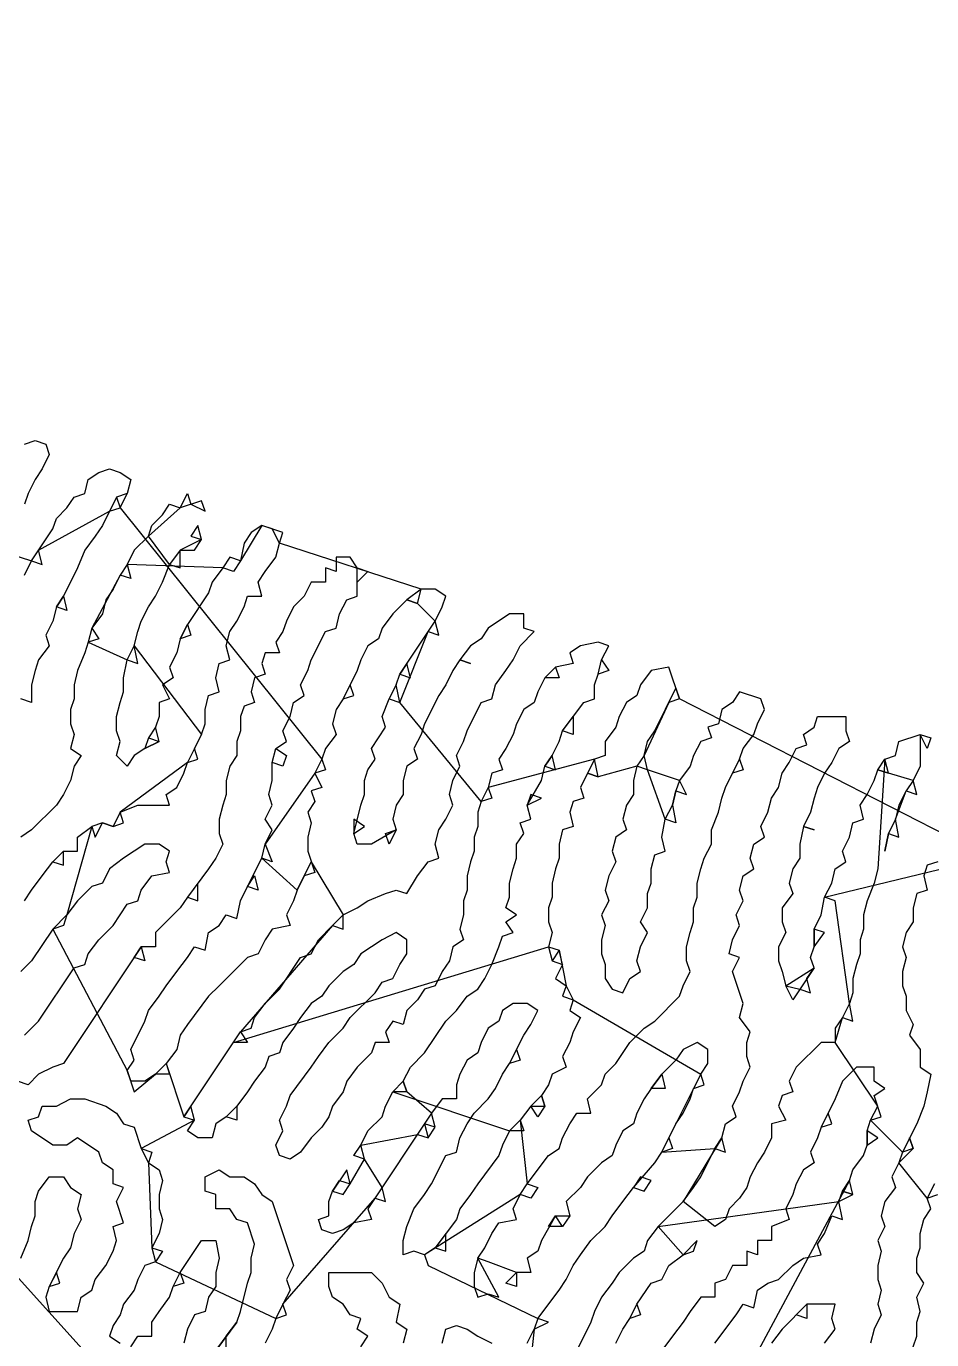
# Model space of a CAD drawing. Header units: metres. Extents: x 15 to 2853, y 44 to 1438.
# Drawn here: x 1985.5 to 2241.2, y 986 to 1357 of the extents above; entities that cross this region are included whole.
import ezdxf

# ---------------------------------------------------------------- set-up
doc = ezdxf.new("R2010")
doc.units = ezdxf.units.M
doc.layers.add('Draw', color=2, linetype='CONTINUOUS')
doc.layers.add('Skip', color=1, linetype='CONTINUOUS')

msp = doc.modelspace()

# ---------------------------------------------------------------- linework, layer by layer
at = {"layer": 'draw'}
for p, q in [((1985, 1239), (1988, 1240)), ((1988, 1240), (1991, 1239)), ((1992, 1236), (1990, 1232)), ((1991, 1239), (1992, 1236)), ((1990, 1232), (1988, 1229)), ((2006, 1231), (2009, 1232)), ((2009, 1232), (2012, 1231)), ((1988, 1229), (1986, 1225)), ((2002, 1225), (2003, 1229)), ((2003, 1229), (2006, 1231)), ((2012, 1231), (2015, 1229)), ((2015, 1229), (2014, 1225)), ((1986, 1225), (1985, 1222)), ((1999, 1224), (2002, 1225)), ((2014, 1225), (2011, 1224)), ((2012, 1221), (2014, 1225)), ((2029, 1221), (2031, 1225)), ((2031, 1225), (2032, 1222)), ((1994, 1218), (1997, 1221)), ((1997, 1221), (1999, 1224)), ((2011, 1224), (2007, 1216)), ((2009, 1220), (2012, 1221)), ((2011, 1224), (2012, 1221)), ((2024, 1219), (2026, 1222)), ((2026, 1222), (2029, 1221)), ((2035, 1223), (2029, 1221)), ((2032, 1222), (2036, 1220)), ((2036, 1220), (2035, 1223)), ((1993, 1215), (1994, 1218)), ((2021, 1216), (2024, 1219)), ((1987, 1206), (1993, 1215)), ((2007, 1216), (2005, 1213)), ((2020, 1213), (2021, 1216)), ((2034, 1216), (2032, 1213)), ((2035, 1212), (2034, 1216)), ((2049, 1214), (2047, 1211)), ((2052, 1216), (2049, 1214)), ((2058, 1214), (2052, 1216)), ((2057, 1211), (2055, 1215)), ((2057, 1211), (2058, 1214)), ((2005, 1213), (2002, 1209)), ((2020, 1213), (2016, 1209)), ((2032, 1213), (2035, 1212)), ((2033, 1209), (2035, 1212)), ((2056, 1207), (2057, 1211)), ((1987, 1206), (1990, 1205)), ((1990, 1205), (1989, 1209)), ((2016, 1209), (2014, 1205)), ((2029, 1209), (2026, 1205)), ((2029, 1204), (2029, 1209)), ((2029, 1209), (2033, 1209)), ((2043, 1207), (2041, 1204)), ((2046, 1206), (2043, 1207)), ((2046, 1206), (2044, 1203)), ((2053, 1203), (2056, 1207)), ((2077, 1207), (2073, 1207)), ((2073, 1207), (2073, 1203)), ((2079, 1204), (2077, 1207)), ((2000, 1204), (1996, 1196)), ((2014, 1205), (2012, 1202)), ((2014, 1205), (2015, 1201)), ((2026, 1205), (2029, 1204)), ((2041, 1204), (2038, 1200)), ((2044, 1203), (2041, 1204)), ((2051, 1200), (2053, 1203)), ((2073, 1203), (2070, 1204)), ((2070, 1204), (2070, 1200)), ((2079, 1196), (2079, 1204)), ((2079, 1204), (2082, 1203)), ((2082, 1203), (2079, 1200)), ((2012, 1202), (2010, 1198)), ((2015, 1201), (2012, 1202)), ((2022, 1196), (2024, 1200)), ((2038, 1200), (2037, 1197)), ((2052, 1196), (2051, 1200)), ((2066, 1200), (2064, 1196)), ((2070, 1200), (2066, 1200)), ((1994, 1193), (1996, 1196)), ((1996, 1196), (1997, 1192)), ((2008, 1195), (2007, 1191)), ((2010, 1198), (2008, 1195)), ((2020, 1193), (2022, 1196)), ((2037, 1197), (2031, 1188)), ((2047, 1193), (2048, 1196)), ((2048, 1196), (2052, 1196)), ((2064, 1196), (2061, 1193)), ((2074, 1191), (2076, 1195)), ((2076, 1195), (2079, 1196)), ((2093, 1195), (2089, 1191)), ((2097, 1198), (2093, 1195)), ((2096, 1194), (2093, 1195)), ((2096, 1194), (2097, 1198)), ((2101, 1198), (2097, 1198)), ((2104, 1196), (2101, 1198)), ((2103, 1193), (2104, 1196)), ((1994, 1193), (1993, 1189)), ((1997, 1192), (1994, 1193)), ((2007, 1191), (2004, 1187)), ((2018, 1189), (2020, 1193)), ((2045, 1189), (2047, 1193)), ((2061, 1193), (2059, 1189)), ((2073, 1187), (2074, 1191)), ((2089, 1191), (2086, 1187)), ((2101, 1189), (2103, 1193)), ((2122, 1191), (2116, 1187)), ((2126, 1191), (2122, 1191)), ((2126, 1187), (2126, 1191)), ((1993, 1189), (1991, 1185)), ((2017, 1186), (2018, 1189)), ((2029, 1184), (2031, 1188)), ((2031, 1188), (2032, 1185)), ((2043, 1186), (2045, 1189)), ((2059, 1189), (2058, 1186)), ((2091, 1174), (2101, 1189)), ((2102, 1185), (2101, 1189)), ((1991, 1185), (1992, 1182)), ((2004, 1187), (2003, 1183)), ((2006, 1184), (2003, 1183)), ((2004, 1187), (2006, 1184)), ((2016, 1182), (2017, 1186)), ((2029, 1184), (2028, 1180)), ((2032, 1185), (2029, 1184)), ((2042, 1182), (2043, 1186)), ((2058, 1186), (2056, 1183)), ((2066, 1178), (2070, 1186)), ((2070, 1186), (2073, 1187)), ((2085, 1184), (2082, 1182)), ((2086, 1187), (2085, 1184)), ((2099, 1186), (2102, 1185)), ((2114, 1184), (2111, 1182)), ((2116, 1187), (2114, 1184)), ((2125, 1182), (2129, 1186)), ((2129, 1186), (2126, 1187)), ((1992, 1182), (1989, 1178)), ((2002, 1180), (2000, 1175)), ((2003, 1183), (2002, 1180)), ((2014, 1178), (2016, 1182)), ((2017, 1177), (2016, 1182)), ((2028, 1180), (2026, 1176)), ((2043, 1178), (2042, 1182)), ((2053, 1180), (2052, 1177)), ((2057, 1180), (2053, 1180)), ((2056, 1183), (2057, 1180)), ((2082, 1182), (2080, 1178)), ((2123, 1178), (2125, 1182)), ((2142, 1182), (2139, 1180)), ((2139, 1180), (2140, 1177)), ((2147, 1183), (2142, 1182)), ((2150, 1182), (2147, 1183)), ((2148, 1178), (2150, 1182)), ((1989, 1178), (1988, 1175)), ((2013, 1173), (2014, 1178)), ((2014, 1178), (2017, 1177)), ((2039, 1173), (2040, 1177)), ((2040, 1177), (2043, 1178)), ((2052, 1177), (2053, 1174)), ((2065, 1175), (2066, 1178)), ((2080, 1178), (2079, 1175)), ((2094, 1173), (2093, 1177)), ((2108, 1178), (2106, 1175)), ((2108, 1178), (2111, 1177)), ((2121, 1175), (2123, 1178)), ((2140, 1177), (2135, 1176)), ((2147, 1174), (2148, 1178)), ((2148, 1178), (2150, 1175)), ((1988, 1175), (1987, 1171)), ((2000, 1175), (1999, 1171)), ((2013, 1169), (2013, 1173)), ((2027, 1173), (2024, 1171)), ((2026, 1176), (2027, 1173)), ((2040, 1169), (2039, 1173)), ((2050, 1173), (2049, 1169)), ((2053, 1174), (2050, 1173)), ((2063, 1171), (2065, 1175)), ((2079, 1175), (2075, 1167)), ((2090, 1171), (2091, 1174)), ((2091, 1174), (2094, 1173)), ((2106, 1175), (2104, 1171)), ((2118, 1171), (2121, 1175)), ((2132, 1173), (2130, 1169)), ((2132, 1173), (2135, 1176)), ((2136, 1173), (2132, 1173)), ((2135, 1176), (2136, 1173)), ((2146, 1171), (2147, 1174)), ((2150, 1175), (2147, 1174)), ((2162, 1175), (2159, 1171)), ((2167, 1176), (2162, 1175)), ((2170, 1167), (2167, 1176)), ((1987, 1171), (1987, 1166)), ((1999, 1171), (1999, 1167)), ((2012, 1166), (2013, 1169)), ((2024, 1171), (2026, 1167)), ((2037, 1168), (2040, 1169)), ((2049, 1169), (2050, 1166)), ((2064, 1168), (2063, 1171)), ((2078, 1168), (2077, 1171)), ((2088, 1167), (2090, 1171)), ((2091, 1166), (2090, 1171)), ((2104, 1171), (2102, 1168)), ((2117, 1167), (2118, 1171)), ((2130, 1169), (2129, 1166)), ((2146, 1167), (2146, 1171)), ((2159, 1171), (2158, 1168)), ((2163, 1158), (2169, 1170)), ((2187, 1169), (2185, 1166)), ((2193, 1167), (2187, 1169)), ((1987, 1166), (1984, 1167)), ((1999, 1167), (1998, 1164)), ((2011, 1162), (2012, 1166)), ((2026, 1167), (2023, 1166)), ((2023, 1166), (2023, 1162)), ((2036, 1164), (2037, 1168)), ((2047, 1165), (2046, 1162)), ((2050, 1166), (2047, 1165)), ((2060, 1162), (2061, 1166)), ((2061, 1166), (2064, 1168)), ((2075, 1167), (2073, 1164)), ((2075, 1167), (2078, 1168)), ((2086, 1162), (2088, 1167)), ((2088, 1167), (2091, 1166)), ((2102, 1168), (2098, 1160)), ((2110, 1158), (2114, 1166)), ((2114, 1166), (2117, 1167)), ((2129, 1166), (2126, 1164)), ((2143, 1166), (2146, 1167)), ((2155, 1166), (2153, 1162)), ((2158, 1168), (2155, 1166)), ((2170, 1167), (2167, 1166)), ((2185, 1166), (2182, 1164)), ((2194, 1164), (2193, 1167)), ((1998, 1164), (1998, 1160)), ((2011, 1158), (2011, 1162)), ((2023, 1162), (2022, 1159)), ((2036, 1160), (2036, 1164)), ((2046, 1162), (2046, 1158)), ((2058, 1158), (2060, 1162)), ((2073, 1164), (2072, 1160)), ((2087, 1159), (2086, 1162)), ((2126, 1164), (2124, 1160)), ((2137, 1158), (2140, 1162)), ((2140, 1162), (2140, 1157)), ((2153, 1162), (2152, 1159)), ((2182, 1164), (2181, 1160)), ((2192, 1160), (2194, 1164)), ((2208, 1159), (2209, 1162)), ((2209, 1162), (2217, 1162)), ((2217, 1162), (2217, 1158)), ((1998, 1160), (1999, 1157)), ((2012, 1155), (2011, 1158)), ((2022, 1159), (2020, 1156)), ((2023, 1155), (2022, 1159)), ((2035, 1157), (2036, 1160)), ((2046, 1158), (2045, 1155)), ((2059, 1155), (2058, 1158)), ((2072, 1160), (2073, 1157)), ((2083, 1153), (2087, 1159)), ((2098, 1160), (2097, 1157)), ((2109, 1155), (2110, 1158)), ((2124, 1160), (2123, 1157)), ((2136, 1155), (2137, 1158)), ((2140, 1157), (2137, 1158)), ((2152, 1159), (2149, 1155)), ((2161, 1155), (2163, 1158)), ((2181, 1160), (2178, 1159)), ((2178, 1159), (2179, 1156)), ((2191, 1157), (2192, 1160)), ((2205, 1157), (2208, 1159)), ((2217, 1158), (2218, 1155)), ((1999, 1157), (1998, 1153)), ((2011, 1151), (2012, 1155)), ((2020, 1156), (2019, 1153)), ((2019, 1153), (2023, 1155)), ((2020, 1156), (2023, 1155)), ((2035, 1157), (2031, 1149)), ((2045, 1155), (2045, 1151)), ((2056, 1153), (2059, 1155)), ((2073, 1157), (2070, 1153)), ((2097, 1157), (2095, 1153)), ((2107, 1151), (2109, 1155)), ((2123, 1157), (2121, 1153)), ((2134, 1151), (2136, 1155)), ((2149, 1155), (2149, 1151)), ((2160, 1151), (2161, 1155)), ((2176, 1155), (2174, 1151)), ((2179, 1156), (2176, 1155)), ((2188, 1153), (2191, 1157)), ((2203, 1153), (2206, 1154)), ((2206, 1154), (2205, 1157)), ((2218, 1155), (2215, 1153)), ((2231, 1151), (2232, 1155)), ((2232, 1155), (2238, 1157)), ((2238, 1157), (2241, 1156)), ((2240, 1153), (2238, 1157)), ((2241, 1156), (2240, 1153)), ((1998, 1153), (2001, 1151)), ((2001, 1151), (1999, 1148)), ((2014, 1148), (2011, 1151)), ((2016, 1151), (2014, 1148)), ((2019, 1153), (2016, 1151)), ((2034, 1150), (2033, 1153)), ((2045, 1151), (2043, 1148)), ((2055, 1149), (2056, 1153)), ((2056, 1153), (2059, 1151)), ((2059, 1151), (2058, 1148)), ((2070, 1153), (2069, 1150)), ((2084, 1150), (2083, 1153)), ((2095, 1153), (2096, 1150)), ((2108, 1148), (2107, 1151)), ((2121, 1153), (2119, 1150)), ((2134, 1151), (2132, 1148)), ((2135, 1147), (2134, 1151)), ((2149, 1151), (2146, 1150)), ((2160, 1151), (2158, 1148)), ((2161, 1147), (2160, 1151)), ((2174, 1151), (2173, 1148)), ((2187, 1150), (2188, 1153)), ((2201, 1149), (2203, 1153)), ((2215, 1153), (2213, 1149)), ((2228, 1150), (2231, 1151)), ((1999, 1148), (1998, 1144)), ((2030, 1146), (2031, 1149)), ((2031, 1149), (2034, 1150)), ((2043, 1148), (2042, 1144)), ((2055, 1144), (2055, 1149)), ((2058, 1148), (2055, 1149)), ((2069, 1150), (2067, 1146)), ((2070, 1147), (2067, 1146)), ((2069, 1150), (2070, 1147)), ((2081, 1144), (2082, 1147)), ((2082, 1147), (2084, 1150)), ((2093, 1148), (2092, 1144)), ((2096, 1150), (2093, 1148)), ((2106, 1144), (2108, 1148)), ((2120, 1147), (2117, 1146)), ((2119, 1150), (2120, 1147)), ((2131, 1144), (2132, 1148)), ((2132, 1148), (2135, 1147)), ((2146, 1150), (2142, 1142)), ((2147, 1145), (2146, 1150)), ((2158, 1148), (2157, 1144)), ((2161, 1147), (2158, 1148)), ((2173, 1148), (2170, 1144)), ((2183, 1142), (2187, 1150)), ((2188, 1147), (2185, 1146)), ((2187, 1150), (2188, 1147)), ((2199, 1146), (2201, 1149)), ((2213, 1149), (2211, 1146)), ((2225, 1144), (2226, 1147)), ((2226, 1147), (2228, 1150)), ((2229, 1146), (2226, 1147)), ((2229, 1146), (2228, 1150)), ((2238, 1148), (2236, 1144)), ((1998, 1144), (1996, 1140)), ((2028, 1142), (2030, 1146)), ((2042, 1144), (2042, 1140)), ((2054, 1140), (2055, 1144)), ((2067, 1146), (2069, 1142)), ((2081, 1140), (2081, 1144)), ((2092, 1144), (2092, 1140)), ((2105, 1140), (2106, 1144)), ((2117, 1146), (2116, 1142)), ((2147, 1145), (2144, 1146)), ((2157, 1144), (2157, 1140)), ((2170, 1144), (2169, 1141)), ((2172, 1140), (2170, 1144)), ((2198, 1142), (2199, 1146)), ((2211, 1146), (2209, 1142)), ((2223, 1140), (2225, 1144)), ((2236, 1144), (2234, 1141)), ((2237, 1140), (2236, 1144)), ((1996, 1140), (1994, 1137)), ((2025, 1140), (2028, 1142)), ((2026, 1137), (2025, 1140)), ((2042, 1140), (2041, 1137)), ((2055, 1137), (2054, 1140)), ((2069, 1142), (2066, 1141)), ((2066, 1141), (2067, 1138)), ((2080, 1137), (2081, 1140)), ((2092, 1140), (2090, 1137)), ((2106, 1137), (2105, 1140)), ((2116, 1142), (2114, 1138)), ((2117, 1139), (2114, 1138)), ((2116, 1142), (2117, 1139)), ((2128, 1140), (2127, 1137)), ((2127, 1137), (2131, 1139)), ((2131, 1139), (2128, 1140)), ((2143, 1139), (2140, 1138)), ((2142, 1142), (2143, 1139)), ((2157, 1140), (2155, 1137)), ((2169, 1141), (2168, 1137)), ((2169, 1141), (2172, 1140)), ((2181, 1135), (2182, 1139)), ((2182, 1139), (2183, 1142)), ((2195, 1135), (2196, 1139)), ((2196, 1139), (2198, 1142)), ((2208, 1139), (2207, 1135)), ((2209, 1142), (2208, 1139)), ((2221, 1137), (2223, 1140)), ((2234, 1141), (2232, 1137)), ((2234, 1141), (2237, 1140)), ((1994, 1137), (1987, 1130)), ((2012, 1135), (2017, 1137)), ((2017, 1137), (2026, 1137)), ((2041, 1137), (2040, 1133)), ((2053, 1133), (2055, 1137)), ((2067, 1138), (2065, 1135)), ((2090, 1137), (2089, 1133)), ((2104, 1133), (2106, 1137)), ((2114, 1138), (2113, 1135)), ((2128, 1133), (2127, 1137)), ((2140, 1138), (2139, 1135)), ((2155, 1137), (2154, 1133)), ((2166, 1133), (2168, 1137)), ((2168, 1137), (2169, 1132)), ((2222, 1133), (2221, 1137)), ((2232, 1137), (2231, 1133)), ((2007, 1132), (2004, 1131)), ((2005, 1128), (2007, 1132)), ((2007, 1132), (2010, 1131)), ((2012, 1135), (2010, 1131)), ((2010, 1131), (2013, 1132)), ((2013, 1132), (2012, 1135)), ((2040, 1133), (2040, 1129)), ((2055, 1130), (2053, 1133)), ((2065, 1135), (2066, 1132)), ((2066, 1132), (2065, 1128)), ((2081, 1131), (2078, 1133)), ((2078, 1133), (2078, 1129)), ((2089, 1133), (2090, 1130)), ((2102, 1130), (2104, 1133)), ((2113, 1135), (2113, 1131)), ((2125, 1132), (2128, 1133)), ((2126, 1129), (2125, 1132)), ((2139, 1135), (2140, 1131)), ((2154, 1133), (2155, 1130)), ((2165, 1128), (2166, 1133)), ((2169, 1132), (2166, 1133)), ((2193, 1131), (2195, 1135)), ((2207, 1135), (2205, 1131)), ((2218, 1128), (2219, 1132)), ((2219, 1132), (2222, 1133)), ((2231, 1133), (2229, 1129)), ((2232, 1128), (2231, 1133)), ((1987, 1130), (1984, 1128)), ((2000, 1128), (2004, 1131)), ((2000, 1124), (2000, 1128)), ((2004, 1131), (2005, 1128)), ((2040, 1129), (2041, 1126)), ((2053, 1126), (2055, 1130)), ((2065, 1128), (2065, 1124)), ((2078, 1129), (2081, 1131)), ((2079, 1126), (2078, 1129)), ((2087, 1129), (2090, 1130)), ((2088, 1126), (2087, 1129)), ((2090, 1130), (2088, 1126)), ((2101, 1126), (2102, 1130)), ((2113, 1131), (2112, 1128)), ((2112, 1128), (2112, 1124)), ((2124, 1126), (2126, 1129)), ((2137, 1130), (2136, 1126)), ((2140, 1131), (2137, 1130)), ((2152, 1128), (2151, 1124)), ((2155, 1130), (2152, 1128)), ((2166, 1124), (2165, 1128)), ((2179, 1126), (2179, 1130)), ((2191, 1126), (2194, 1128)), ((2194, 1128), (2193, 1131)), ((2205, 1131), (2204, 1126)), ((2205, 1131), (2208, 1130)), ((2216, 1124), (2218, 1128)), ((2229, 1129), (2228, 1124)), ((2229, 1129), (2232, 1128)), ((2019, 1126), (2013, 1122)), ((2023, 1126), (2019, 1126)), ((2026, 1124), (2023, 1126)), ((2041, 1126), (2039, 1122)), ((2052, 1122), (2053, 1126)), ((2053, 1126), (2055, 1121)), ((2083, 1126), (2079, 1126)), ((2102, 1122), (2101, 1126)), ((2124, 1122), (2124, 1126)), ((2136, 1126), (2136, 1122)), ((2177, 1122), (2179, 1126)), ((2190, 1122), (2191, 1126)), ((2204, 1126), (2204, 1122)), ((1996, 1124), (1993, 1121)), ((1993, 1121), (1996, 1120)), ((1996, 1120), (1996, 1124)), ((1996, 1124), (2000, 1124)), ((2025, 1121), (2026, 1124)), ((2026, 1118), (2025, 1121)), ((2039, 1122), (2037, 1119)), ((2055, 1121), (2052, 1122)), ((2062, 1113), (2066, 1121)), ((2065, 1124), (2067, 1118)), ((2096, 1117), (2099, 1121)), ((2099, 1121), (2102, 1122)), ((2111, 1121), (2110, 1117)), ((2112, 1124), (2111, 1121)), ((2123, 1119), (2124, 1122)), ((2136, 1122), (2135, 1119)), ((2152, 1121), (2150, 1117)), ((2151, 1124), (2152, 1121)), ((2162, 1119), (2163, 1123)), ((2163, 1123), (2166, 1124)), ((2176, 1119), (2177, 1122)), ((2191, 1119), (2190, 1122)), ((2204, 1122), (2202, 1119)), ((2214, 1119), (2217, 1121)), ((2217, 1121), (2216, 1124)), ((2243, 1121), (2240, 1120)), ((1987, 1113), (1990, 1117)), ((2009, 1119), (2007, 1115)), ((2018, 1113), (2021, 1117)), ((2021, 1117), (2026, 1118)), ((2037, 1119), (2031, 1111)), ((2048, 1114), (2050, 1117)), ((2050, 1117), (2051, 1113)), ((2067, 1118), (2064, 1117)), ((2093, 1112), (2096, 1117)), ((2110, 1117), (2110, 1113)), ((2122, 1115), (2123, 1119)), ((2135, 1119), (2134, 1115)), ((2150, 1117), (2149, 1113)), ((2162, 1115), (2162, 1119)), ((2175, 1115), (2176, 1119)), ((2187, 1113), (2188, 1117)), ((2188, 1117), (2191, 1119)), ((2202, 1119), (2201, 1115)), ((2213, 1115), (2214, 1119)), ((2226, 1119), (2225, 1115)), ((2240, 1120), (2239, 1117)), ((2239, 1117), (2240, 1113)), ((1985, 1110), (1987, 1113)), ((2004, 1114), (2000, 1110)), ((2007, 1115), (2004, 1114)), ((2017, 1110), (2018, 1113)), ((2034, 1110), (2034, 1115)), ((2046, 1110), (2048, 1114)), ((2051, 1113), (2048, 1114)), ((2062, 1113), (2061, 1110)), ((2087, 1112), (2090, 1113)), ((2090, 1113), (2093, 1112)), ((2110, 1113), (2109, 1110)), ((2122, 1111), (2122, 1115)), ((2134, 1115), (2134, 1111)), ((2149, 1113), (2150, 1110)), ((2161, 1112), (2162, 1115)), ((2175, 1111), (2175, 1115)), ((2188, 1110), (2187, 1113)), ((2201, 1115), (2202, 1112)), ((2211, 1111), (2213, 1115)), ((2225, 1115), (2223, 1110)), ((2240, 1113), (2237, 1112)), ((2000, 1110), (1997, 1106)), ((2014, 1109), (2017, 1110)), ((2031, 1111), (2029, 1108)), ((2031, 1111), (2034, 1110)), ((2045, 1105), (2046, 1110)), ((2061, 1110), (2059, 1106)), ((2079, 1108), (2082, 1110)), ((2082, 1110), (2087, 1112)), ((2109, 1110), (2109, 1106)), ((2121, 1108), (2122, 1111)), ((2134, 1111), (2133, 1108)), ((2150, 1110), (2148, 1106)), ((2161, 1108), (2161, 1112)), ((2174, 1108), (2175, 1111)), ((2186, 1106), (2188, 1110)), ((2214, 1110), (2211, 1111)), ((2223, 1110), (2222, 1106)), ((2237, 1112), (2236, 1108)), ((1997, 1106), (1993, 1102)), ((1997, 1106), (1996, 1103)), ((2010, 1103), (2014, 1109)), ((2029, 1108), (2022, 1101)), ((2040, 1103), (2042, 1106)), ((2042, 1106), (2045, 1105)), ((2059, 1106), (2060, 1103)), ((2075, 1106), (2072, 1103)), ((2075, 1106), (2079, 1108)), ((2075, 1102), (2075, 1106)), ((2109, 1106), (2108, 1102)), ((2124, 1106), (2121, 1108)), ((2121, 1104), (2124, 1106)), ((2133, 1108), (2133, 1104)), ((2148, 1106), (2149, 1103)), ((2159, 1104), (2161, 1108)), ((2174, 1104), (2174, 1108)), ((2187, 1103), (2186, 1106)), ((2199, 1108), (2199, 1104)), ((2208, 1102), (2210, 1106)), ((2222, 1106), (2222, 1102)), ((2236, 1108), (2236, 1104)), ((1993, 1102), (1987, 1093)), ((1996, 1103), (1993, 1102)), ((2037, 1101), (2040, 1103)), ((2055, 1102), (2053, 1099)), ((2060, 1103), (2055, 1102)), ((2072, 1103), (2075, 1102)), ((2108, 1102), (2109, 1099)), ((2123, 1101), (2121, 1104)), ((2133, 1104), (2134, 1101)), ((2149, 1103), (2148, 1099)), ((2161, 1101), (2159, 1104)), ((2173, 1101), (2174, 1104)), ((2185, 1099), (2187, 1103)), ((2199, 1104), (2200, 1101)), ((2211, 1101), (2208, 1102)), ((2208, 1102), (2208, 1097)), ((2222, 1102), (2221, 1099)), ((2236, 1104), (2234, 1101)), ((2003, 1095), (2006, 1099)), ((2022, 1101), (2022, 1097)), ((2036, 1096), (2037, 1101)), ((2053, 1099), (2051, 1095)), ((2066, 1095), (2068, 1099)), ((2086, 1099), (2080, 1095)), ((2090, 1101), (2086, 1099)), ((2093, 1099), (2090, 1101)), ((2093, 1095), (2093, 1099)), ((2109, 1099), (2106, 1097)), ((2119, 1097), (2120, 1100)), ((2120, 1100), (2123, 1101)), ((2134, 1101), (2133, 1097)), ((2148, 1099), (2148, 1095)), ((2159, 1097), (2161, 1101)), ((2172, 1097), (2173, 1101)), ((2184, 1095), (2185, 1099)), ((2200, 1101), (2198, 1097)), ((2208, 1097), (2211, 1101)), ((2221, 1099), (2221, 1095)), ((2234, 1101), (2233, 1097)), ((2018, 1097), (1996, 1064)), ((2002, 1092), (2003, 1095)), ((2022, 1097), (2018, 1097)), ((2018, 1097), (2019, 1093)), ((2031, 1094), (2033, 1097)), ((2033, 1097), (2036, 1096)), ((2051, 1095), (2048, 1094)), ((2063, 1094), (2066, 1095)), ((2080, 1095), (2078, 1092)), ((2091, 1092), (2093, 1095)), ((2106, 1097), (2105, 1093)), ((2117, 1092), (2119, 1097)), ((2133, 1097), (2134, 1093)), ((2133, 1097), (2136, 1096)), ((2136, 1096), (2134, 1093)), ((2137, 1092), (2136, 1096)), ((2148, 1095), (2149, 1092)), ((2158, 1093), (2159, 1097)), ((2172, 1093), (2172, 1097)), ((2187, 1094), (2184, 1095)), ((2198, 1097), (2198, 1093)), ((2207, 1094), (2208, 1097)), ((2221, 1095), (2220, 1092)), ((2233, 1097), (2234, 1094)), ((1987, 1093), (1984, 1090)), ((1989, 1076), (1999, 1091)), ((1999, 1091), (2002, 1092)), ((2019, 1093), (2016, 1094)), ((2028, 1090), (2031, 1094)), ((2048, 1094), (2044, 1090)), ((2057, 1085), (2063, 1094)), ((2078, 1092), (2075, 1090)), ((2089, 1088), (2091, 1092)), ((2105, 1093), (2103, 1090)), ((2115, 1088), (2117, 1092)), ((2134, 1093), (2137, 1092)), ((2137, 1092), (2135, 1088)), ((2149, 1092), (2149, 1088)), ((2159, 1090), (2158, 1093)), ((2173, 1090), (2172, 1093)), ((2185, 1090), (2187, 1094)), ((2198, 1093), (2199, 1090)), ((2208, 1091), (2202, 1082)), ((2208, 1091), (2207, 1094)), ((2220, 1092), (2219, 1088)), ((2234, 1094), (2233, 1090)), ((2075, 1090), (2071, 1086)), ((2086, 1087), (2089, 1088)), ((2103, 1090), (2101, 1086)), ((2113, 1085), (2115, 1088)), ((2135, 1088), (2138, 1086)), ((2149, 1088), (2151, 1085)), ((2154, 1084), (2156, 1088)), ((2156, 1088), (2159, 1090)), ((2171, 1086), (2173, 1090)), ((2188, 1081), (2185, 1090)), ((2207, 1084), (2206, 1088)), ((2219, 1088), (2219, 1084)), ((2233, 1090), (2233, 1086)), ((2023, 1083), (2025, 1086)), ((2040, 1086), (2037, 1083)), ((2071, 1086), (2069, 1083)), ((2077, 1077), (2084, 1084)), ((2084, 1084), (2086, 1087)), ((2098, 1085), (2096, 1082)), ((2101, 1086), (2098, 1085)), ((2110, 1083), (2113, 1085)), ((2138, 1086), (2137, 1083)), ((2138, 1086), (2140, 1082)), ((2151, 1085), (2154, 1084)), ((2170, 1083), (2171, 1086)), ((2200, 1086), (2204, 1085)), ((2202, 1082), (2200, 1086)), ((2204, 1085), (2207, 1084)), ((2219, 1084), (2218, 1081)), ((2233, 1086), (2234, 1083)), ((2020, 1079), (2023, 1083)), ((2037, 1083), (2031, 1075)), ((2050, 1077), (2053, 1081)), ((2066, 1081), (2063, 1077)), ((2069, 1083), (2066, 1081)), ((2096, 1082), (2093, 1079)), ((2107, 1079), (2110, 1083)), ((2123, 1081), (2120, 1079)), ((2127, 1081), (2123, 1081)), ((2130, 1079), (2127, 1081)), ((2137, 1083), (2140, 1082)), ((2140, 1082), (2139, 1079)), ((2163, 1076), (2170, 1083)), ((2187, 1077), (2188, 1081)), ((2218, 1081), (2216, 1077)), ((2219, 1076), (2218, 1081)), ((2234, 1083), (2234, 1079)), ((1985, 1072), (1989, 1076)), ((2015, 1068), (2019, 1076)), ((2019, 1076), (2020, 1079)), ((2049, 1074), (2050, 1077)), ((2063, 1077), (2061, 1074)), ((2075, 1074), (2077, 1077)), ((2089, 1076), (2087, 1073)), ((2092, 1075), (2089, 1076)), ((2093, 1079), (2092, 1075)), ((2098, 1067), (2104, 1076)), ((2104, 1076), (2107, 1079)), ((2119, 1076), (2116, 1074)), ((2120, 1079), (2119, 1076)), ((2128, 1075), (2130, 1079)), ((2139, 1079), (2142, 1077)), ((2142, 1077), (2140, 1073)), ((2160, 1074), (2163, 1076)), ((2190, 1073), (2187, 1077)), ((2216, 1077), (2214, 1074)), ((2216, 1077), (2219, 1076)), ((2234, 1079), (2236, 1075)), ((2031, 1075), (2029, 1072)), ((2030, 1049), (2046, 1073)), ((2046, 1073), (2049, 1074)), ((2046, 1073), (2048, 1070)), ((2061, 1074), (2058, 1070)), ((2071, 1070), (2075, 1074)), ((2087, 1073), (2088, 1070)), ((2116, 1074), (2114, 1070)), ((2126, 1072), (2128, 1075)), ((2140, 1073), (2139, 1070)), ((2156, 1070), (2160, 1074)), ((2189, 1070), (2190, 1073)), ((2214, 1074), (2214, 1070)), ((2236, 1075), (2235, 1072)), ((2029, 1072), (2028, 1068)), ((2048, 1070), (2044, 1070)), ((2058, 1070), (2057, 1067)), ((2068, 1066), (2071, 1070)), ((2084, 1070), (2083, 1067)), ((2088, 1070), (2084, 1070)), ((2114, 1070), (2113, 1067)), ((2139, 1070), (2137, 1066)), ((2152, 1064), (2156, 1070)), ((2175, 1070), (2171, 1068)), ((2178, 1068), (2175, 1070)), ((2189, 1066), (2189, 1070)), ((2210, 1070), (2203, 1063)), ((2214, 1070), (2210, 1070)), ((2235, 1072), (2238, 1068)), ((2014, 1062), (2016, 1065)), ((2016, 1065), (2015, 1068)), ((2054, 1066), (2053, 1063)), ((2057, 1067), (2054, 1066)), ((2066, 1063), (2068, 1066)), ((2094, 1063), (2098, 1067)), ((2110, 1065), (2108, 1061)), ((2113, 1067), (2110, 1065)), ((2122, 1064), (2124, 1068)), ((2125, 1065), (2122, 1064)), ((2124, 1068), (2125, 1065)), ((2137, 1066), (2138, 1063)), ((2171, 1068), (2169, 1065)), ((2178, 1064), (2178, 1068)), ((2190, 1063), (2189, 1066)), ((2238, 1068), (2238, 1063)), ((1993, 1063), (1989, 1061)), ((1996, 1064), (1993, 1063)), ((2014, 1062), (2016, 1056)), ((2022, 1061), (2025, 1064)), ((2025, 1064), (2026, 1061)), ((2060, 1055), (2066, 1063)), ((2079, 1063), (2076, 1059)), ((2092, 1059), (2094, 1063)), ((2120, 1061), (2122, 1064)), ((2138, 1063), (2134, 1061)), ((2149, 1061), (2152, 1064)), ((2176, 1061), (2178, 1064)), ((2188, 1059), (2190, 1063)), ((2203, 1063), (2201, 1059)), ((2220, 1063), (2216, 1059)), ((2225, 1063), (2220, 1063)), ((2225, 1059), (2225, 1063)), ((2238, 1063), (2241, 1061)), ((1986, 1058), (1983, 1059)), ((1989, 1061), (1986, 1058)), ((2019, 1059), (2015, 1059)), ((2022, 1061), (2019, 1059)), ((2026, 1061), (2022, 1061)), ((2050, 1059), (2048, 1056)), ((2076, 1059), (2075, 1056)), ((2089, 1056), (2092, 1059)), ((2093, 1056), (2092, 1059)), ((2108, 1061), (2107, 1058)), ((2107, 1058), (2107, 1054)), ((2118, 1057), (2120, 1061)), ((2133, 1058), (2131, 1055)), ((2134, 1061), (2133, 1058)), ((2144, 1054), (2148, 1058)), ((2148, 1058), (2149, 1061)), ((2162, 1057), (2165, 1061)), ((2165, 1061), (2166, 1057)), ((2176, 1061), (2174, 1057)), ((2174, 1057), (2177, 1058)), ((2177, 1058), (2176, 1061)), ((2187, 1056), (2188, 1059)), ((2201, 1059), (2202, 1056)), ((2216, 1059), (2214, 1054)), ((2228, 1057), (2225, 1059)), ((1994, 1052), (1998, 1054)), ((1998, 1054), (2002, 1054)), ((2002, 1054), (2008, 1052)), ((2048, 1056), (2045, 1052)), ((2059, 1052), (2060, 1055)), ((2075, 1056), (2072, 1052)), ((2087, 1052), (2089, 1056)), ((2093, 1056), (2089, 1056)), ((2103, 1054), (2100, 1050)), ((2107, 1054), (2103, 1054)), ((2116, 1054), (2118, 1057)), ((2131, 1055), (2128, 1052)), ((2131, 1055), (2132, 1052)), ((2145, 1050), (2144, 1054)), ((2162, 1057), (2160, 1054)), ((2166, 1057), (2162, 1057)), ((2171, 1050), (2173, 1054)), ((2173, 1054), (2174, 1057)), ((2185, 1052), (2187, 1056)), ((2199, 1055), (2198, 1052)), ((2202, 1056), (2199, 1055)), ((2214, 1054), (2210, 1046)), ((2225, 1055), (2228, 1057)), ((2227, 1049), (2225, 1055)), ((2240, 1056), (2239, 1052)), ((1989, 1049), (1990, 1052)), ((1990, 1052), (1994, 1052)), ((2008, 1052), (2011, 1050)), ((2011, 1050), (2013, 1047)), ((2033, 1048), (2032, 1052)), ((2042, 1049), (2045, 1052)), ((2045, 1052), (2045, 1048)), ((2057, 1048), (2059, 1052)), ((2072, 1052), (2071, 1049)), ((2100, 1050), (2082, 1023)), ((2086, 1049), (2087, 1052)), ((2101, 1046), (2100, 1050)), ((2110, 1047), (2112, 1050)), ((2130, 1049), (2128, 1052)), ((2128, 1052), (2132, 1052)), ((2132, 1052), (2130, 1049)), ((2139, 1047), (2141, 1050)), ((2141, 1050), (2145, 1050)), ((2158, 1050), (2157, 1047)), ((2169, 1047), (2171, 1050)), ((2186, 1049), (2185, 1052)), ((2198, 1052), (2200, 1048)), ((2213, 1047), (2212, 1050)), ((2224, 1048), (2226, 1052)), ((2239, 1052), (2237, 1047)), ((1986, 1048), (1989, 1049)), ((1987, 1045), (1986, 1048)), ((2013, 1047), (2016, 1046)), ((2030, 1049), (2033, 1048)), ((2031, 1045), (2033, 1048)), ((2039, 1047), (2038, 1043)), ((2042, 1049), (2039, 1047)), ((2045, 1048), (2042, 1049)), ((2058, 1045), (2057, 1048)), ((2071, 1049), (2069, 1046)), ((2082, 1045), (2086, 1049)), ((2101, 1046), (2098, 1047)), ((2098, 1047), (2099, 1043)), ((2122, 1045), (2125, 1048)), ((2125, 1048), (2126, 1045)), ((2137, 1043), (2139, 1047)), ((2157, 1047), (2154, 1045)), ((2165, 1039), (2169, 1047)), ((2182, 1043), (2183, 1047)), ((2183, 1047), (2186, 1049)), ((2200, 1048), (2196, 1047)), ((2196, 1047), (2196, 1043)), ((2210, 1046), (2213, 1047)), ((2223, 1045), (2224, 1048)), ((2224, 1048), (2227, 1049)), ((2237, 1047), (2233, 1039)), ((1993, 1041), (1987, 1045)), ((2000, 1043), (1997, 1041)), ((2006, 1039), (2000, 1043)), ((2016, 1046), (2018, 1040)), ((2034, 1043), (2031, 1045)), ((2038, 1043), (2034, 1043)), ((2056, 1041), (2058, 1045)), ((2069, 1046), (2066, 1043)), ((2080, 1041), (2082, 1045)), ((2096, 1044), (2099, 1043)), ((2099, 1043), (2101, 1046)), ((2107, 1039), (2108, 1043)), ((2122, 1045), (2120, 1041)), ((2126, 1045), (2122, 1045)), ((2136, 1040), (2137, 1043)), ((2154, 1045), (2152, 1041)), ((2167, 1043), (2168, 1040)), ((2180, 1040), (2182, 1043)), ((2183, 1039), (2182, 1043)), ((2196, 1043), (2194, 1039)), ((2209, 1043), (2207, 1039)), ((2210, 1046), (2209, 1043)), ((2226, 1043), (2223, 1045)), ((2223, 1045), (2223, 1041)), ((2223, 1041), (2226, 1043)), ((2236, 1040), (2235, 1043)), ((1997, 1041), (1993, 1041)), ((2007, 1036), (2006, 1039)), ((2018, 1040), (2021, 1039)), ((2018, 1040), (2020, 1036)), ((2021, 1039), (2020, 1036)), ((2057, 1038), (2056, 1041)), ((2063, 1039), (2060, 1037)), ((2078, 1038), (2080, 1041)), ((2081, 1037), (2080, 1041)), ((2104, 1038), (2107, 1039)), ((2120, 1041), (2119, 1038)), ((2133, 1038), (2136, 1040)), ((2152, 1041), (2151, 1038)), ((2163, 1036), (2165, 1039)), ((2168, 1040), (2165, 1039)), ((2176, 1032), (2180, 1040)), ((2180, 1040), (2183, 1039)), ((2194, 1039), (2192, 1036)), ((2207, 1039), (2208, 1036)), ((2222, 1038), (2223, 1041)), ((2232, 1036), (2236, 1040)), ((2233, 1039), (2232, 1036)), ((2236, 1040), (2233, 1039)), ((2010, 1034), (2007, 1036)), ((2020, 1036), (2023, 1034)), ((2060, 1037), (2057, 1038)), ((2081, 1037), (2078, 1038)), ((2100, 1030), (2104, 1038)), ((2119, 1038), (2113, 1030)), ((2127, 1030), (2133, 1038)), ((2148, 1036), (2144, 1032)), ((2151, 1038), (2148, 1036)), ((2192, 1036), (2190, 1032)), ((2208, 1036), (2205, 1034)), ((2219, 1034), (2222, 1038)), ((2232, 1036), (2230, 1032)), ((1989, 1028), (1992, 1032)), ((1992, 1032), (1996, 1032)), ((1996, 1032), (1998, 1029)), ((2010, 1030), (2010, 1034)), ((2023, 1034), (2024, 1031)), ((2036, 1032), (2040, 1034)), ((2036, 1028), (2036, 1032)), ((2040, 1034), (2043, 1032)), ((2043, 1032), (2047, 1032)), ((2047, 1032), (2050, 1030)), ((2076, 1034), (2072, 1028)), ((2077, 1030), (2076, 1034)), ((2144, 1032), (2142, 1029)), ((2159, 1032), (2157, 1029)), ((2162, 1031), (2159, 1032)), ((2174, 1029), (2176, 1032)), ((2190, 1032), (2189, 1029)), ((2205, 1034), (2203, 1030)), ((2218, 1031), (2219, 1034)), ((2230, 1032), (2231, 1029)), ((1988, 1025), (1989, 1028)), ((1998, 1029), (2001, 1027)), ((2013, 1029), (2010, 1030)), ((2011, 1025), (2013, 1029)), ((2024, 1031), (2023, 1027)), ((2039, 1027), (2036, 1028)), ((2050, 1030), (2052, 1027)), ((2071, 1025), (2072, 1028)), ((2072, 1028), (2075, 1027)), ((2074, 1031), (2077, 1030)), ((2075, 1027), (2077, 1030)), ((2087, 1025), (2086, 1029)), ((2098, 1027), (2100, 1030)), ((2113, 1030), (2111, 1027)), ((2125, 1027), (2127, 1030)), ((2127, 1030), (2130, 1029)), ((2130, 1029), (2128, 1026)), ((2157, 1029), (2160, 1028)), ((2160, 1028), (2162, 1031)), ((2171, 1025), (2174, 1029)), ((2189, 1029), (2187, 1026)), ((2203, 1030), (2202, 1027)), ((2215, 1025), (2216, 1028)), ((2216, 1028), (2218, 1031)), ((2219, 1027), (2216, 1028)), ((2219, 1027), (2218, 1031)), ((2242, 1030), (2240, 1026)), ((1988, 1021), (1988, 1025)), ((2001, 1027), (2000, 1023)), ((2013, 1019), (2011, 1025)), ((2023, 1027), (2023, 1023)), ((2039, 1023), (2039, 1027)), ((2052, 1027), (2055, 1025)), ((2055, 1025), (2061, 1007)), ((2071, 1021), (2071, 1025)), ((2084, 1026), (2087, 1025)), ((2095, 1023), (2098, 1027)), ((2111, 1027), (2108, 1023)), ((2123, 1023), (2125, 1027)), ((2128, 1026), (2125, 1027)), ((2138, 1025), (2139, 1021)), ((2151, 1021), (2154, 1025)), ((2171, 1025), (2164, 1018)), ((2187, 1026), (2184, 1023)), ((2202, 1027), (2200, 1023)), ((2215, 1025), (2219, 1027)), ((2228, 1025), (2227, 1021)), ((2240, 1026), (2243, 1027)), ((2241, 1023), (2240, 1026)), ((1987, 1018), (1988, 1021)), ((2000, 1023), (2001, 1020)), ((2023, 1023), (2024, 1020)), ((2043, 1023), (2039, 1023)), ((2045, 1020), (2043, 1023)), ((2068, 1020), (2071, 1021)), ((2082, 1023), (2083, 1020)), ((2108, 1023), (2107, 1020)), ((2124, 1020), (2123, 1023)), ((2133, 1018), (2135, 1021)), ((2135, 1021), (2139, 1021)), ((2137, 1018), (2135, 1021)), ((2139, 1021), (2137, 1018)), ((2149, 1018), (2151, 1021)), ((2184, 1023), (2183, 1020)), ((2200, 1023), (2201, 1020)), ((2211, 1016), (2213, 1021)), ((2213, 1021), (2216, 1020)), ((2227, 1021), (2228, 1018)), ((2239, 1020), (2241, 1023)), ((1986, 1014), (1987, 1018)), ((2001, 1020), (1999, 1016)), ((2010, 1018), (2013, 1019)), ((2011, 1014), (2010, 1018)), ((2024, 1020), (2023, 1016)), ((2048, 1019), (2045, 1020)), ((2050, 1013), (2048, 1019)), ((2069, 1017), (2068, 1020)), ((2072, 1016), (2069, 1017)), ((2075, 1017), (2072, 1016)), ((2078, 1019), (2075, 1017)), ((2083, 1020), (2078, 1019)), ((2092, 1014), (2093, 1018)), ((2107, 1020), (2101, 1012)), ((2117, 1016), (2119, 1019)), ((2119, 1019), (2124, 1020)), ((2137, 1018), (2133, 1018)), ((2145, 1014), (2149, 1018)), ((2164, 1018), (2161, 1014)), ((2183, 1020), (2180, 1018)), ((2201, 1020), (2196, 1018)), ((2196, 1018), (2196, 1014)), ((2228, 1018), (2226, 1014)), ((2238, 1016), (2239, 1020)), ((1999, 1016), (1998, 1012)), ((2010, 1011), (2011, 1014)), ((2023, 1016), (2021, 1012)), ((2029, 1005), (2035, 1014)), ((2035, 1014), (2039, 1014)), ((2039, 1014), (2040, 1009)), ((2092, 1010), (2092, 1014)), ((2104, 1011), (2104, 1016)), ((2115, 1012), (2117, 1016)), ((2131, 1014), (2130, 1011)), ((2142, 1010), (2145, 1014)), ((2161, 1014), (2160, 1011)), ((2175, 1014), (2171, 1010)), ((2174, 1011), (2175, 1014)), ((2196, 1014), (2192, 1014)), ((2192, 1014), (2192, 1010)), ((2209, 1013), (2211, 1016)), ((2210, 1010), (2209, 1013)), ((2226, 1014), (2227, 1011)), ((2238, 1012), (2238, 1016)), ((1998, 1012), (1996, 1009)), ((2008, 1007), (2010, 1011)), ((2021, 1012), (2024, 1011)), ((2021, 1012), (2022, 1008)), ((2024, 1011), (2022, 1008)), ((2095, 1011), (2092, 1010)), ((2098, 1010), (2095, 1011)), ((2101, 1012), (2098, 1010)), ((2098, 1010), (2099, 1007)), ((2101, 1012), (2104, 1011)), ((2113, 1009), (2115, 1012)), ((2130, 1011), (2127, 1009)), ((2140, 1007), (2142, 1010)), ((2160, 1011), (2157, 1009)), ((2167, 1007), (2171, 1010)), ((2171, 1010), (2174, 1011)), ((2192, 1010), (2189, 1011)), ((2189, 1011), (2189, 1007)), ((2205, 1009), (2210, 1010)), ((2227, 1011), (2226, 1007)), ((2237, 1009), (2238, 1012)), ((1996, 1009), (1992, 1001)), ((2005, 1003), (2008, 1007)), ((2019, 1007), (2017, 1003)), ((2022, 1008), (2019, 1007)), ((2040, 1009), (2039, 1005)), ((2049, 1005), (2049, 1009)), ((2061, 1007), (2059, 1003)), ((2113, 1009), (2112, 1005)), ((2116, 1008), (2113, 1009)), ((2127, 1009), (2128, 1005)), ((2138, 1003), (2140, 1007)), ((2157, 1009), (2153, 1005)), ((2165, 1003), (2167, 1007)), ((2185, 1007), (2183, 1003)), ((2189, 1007), (2185, 1007)), ((2202, 1007), (2205, 1009)), ((2226, 1007), (2226, 1003)), ((2237, 1005), (2237, 1009)), ((1992, 1001), (1995, 1002)), ((1995, 1002), (1994, 1005)), ((2004, 1000), (2005, 1003)), ((2017, 1003), (2016, 1000)), ((2027, 1001), (2029, 1005)), ((2030, 1002), (2027, 1001)), ((2029, 1005), (2030, 1002)), ((2039, 1005), (2039, 1001)), ((2046, 994), (2048, 1002)), ((2048, 1002), (2049, 1005)), ((2059, 1003), (2060, 1000)), ((2071, 1001), (2071, 1005)), ((2071, 1005), (2083, 1005)), ((2083, 1005), (2086, 1002)), ((2086, 1002), (2088, 998)), ((2112, 1005), (2112, 1001)), ((2121, 1002), (2124, 1005)), ((2124, 1001), (2121, 1002)), ((2128, 1005), (2124, 1005)), ((2124, 1005), (2124, 1001)), ((2136, 1000), (2138, 1003)), ((2153, 1005), (2151, 1002)), ((2158, 996), (2162, 1002)), ((2162, 1002), (2165, 1003)), ((2183, 1003), (2180, 1002)), ((2180, 1002), (2180, 998)), ((2192, 1000), (2195, 1002)), ((2195, 1002), (2198, 1003)), ((2226, 1003), (2227, 1000)), ((2239, 1002), (2237, 1005)), ((2237, 998), (2239, 1002)), ((1992, 1001), (1991, 998)), ((1991, 998), (1992, 994)), ((2000, 994), (2001, 998)), ((2001, 998), (2004, 1000)), ((2016, 1000), (2013, 996)), ((2023, 994), (2026, 998)), ((2026, 998), (2027, 1001)), ((2037, 998), (2036, 994)), ((2039, 1001), (2037, 998)), ((2072, 998), (2071, 1001)), ((2075, 996), (2072, 998)), ((2088, 998), (2091, 996)), ((2112, 1001), (2113, 998)), ((2113, 998), (2116, 999)), ((2116, 999), (2119, 998)), ((2130, 992), (2136, 1000)), ((2148, 998), (2146, 994)), ((2176, 998), (2173, 994)), ((2180, 998), (2176, 998)), ((2191, 995), (2192, 1000)), ((2227, 1000), (2226, 996)), ((2238, 994), (2237, 998)), ((2013, 996), (2012, 993)), ((2058, 996), (2056, 992)), ((2059, 993), (2058, 996)), ((2077, 993), (2075, 996)), ((2091, 996), (2090, 991)), ((2156, 992), (2158, 996)), ((2158, 996), (2159, 993)), ((2186, 993), (2188, 996)), ((2188, 996), (2191, 995)), ((2203, 993), (2206, 996)), ((2214, 996), (2206, 996)), ((2206, 996), (2206, 992)), ((2213, 992), (2214, 996)), ((2226, 996), (2227, 993)), ((1992, 994), (2000, 994)), ((2012, 993), (2010, 990)), ((2021, 991), (2023, 994)), ((2021, 987), (2021, 991)), ((2033, 993), (2031, 989)), ((2036, 994), (2033, 993)), ((2045, 991), (2039, 983)), ((2045, 991), (2046, 994)), ((2056, 992), (2055, 989)), ((2056, 992), (2059, 993)), ((2080, 992), (2077, 993)), ((2079, 989), (2080, 992)), ((2090, 991), (2093, 989)), ((2130, 992), (2129, 989)), ((2129, 989), (2133, 991)), ((2133, 991), (2130, 992)), ((2145, 991), (2141, 983)), ((2146, 994), (2145, 991)), ((2154, 989), (2156, 992)), ((2159, 993), (2156, 992)), ((2173, 994), (2171, 991)), ((2180, 985), (2186, 993)), ((2206, 992), (2203, 993)), ((2214, 989), (2213, 992)), ((2227, 993), (2225, 989)), ((2237, 991), (2238, 994)), ((2237, 987), (2237, 991)), ((2010, 990), (2009, 987)), ((2009, 987), (2012, 985)), ((2015, 984), (2017, 987)), ((2017, 987), (2021, 987)), ((2031, 989), (2030, 985)), ((2042, 982), (2042, 987)), ((2055, 989), (2053, 985)), ((2082, 987), (2079, 989)), ((2080, 984), (2082, 987)), ((2093, 989), (2092, 985)), ((2103, 985), (2104, 989)), ((2104, 989), (2107, 990)), ((2107, 990), (2110, 989)), ((2110, 989), (2113, 987)), ((2113, 987), (2117, 985)), ((2152, 985), (2154, 989)), ((2168, 987), (2165, 983)), ((2199, 989), (2196, 985)), ((2211, 985), (2214, 989)), ((2225, 989), (2224, 985)), ((2236, 984), (2237, 987))]:
    msp.add_line(p, q, dxfattribs=at)
at = {"layer": 'skip'}
for p, q in [((1664, 1357), (2045, 935)), ((1912, 1230), (1987, 1206)), ((2014, 1225), (2011, 1224)), ((2012, 1221), (2069, 1150)), ((2029, 1221), (2020, 1213)), ((1989, 1209), (2009, 1220)), ((2052, 1216), (2046, 1206)), ((2055, 1215), (2052, 1216)), ((2026, 1205), (2020, 1213)), ((2035, 1212), (2029, 1209)), ((2047, 1211), (2046, 1206)), ((2097, 1198), (2057, 1211)), ((1985, 1202), (1987, 1206)), ((2002, 1209), (2000, 1204)), ((2041, 1204), (2014, 1205)), ((2024, 1200), (2026, 1205)), ((2079, 1200), (2079, 1204)), ((2012, 1202), (2004, 1187)), ((1996, 1196), (1994, 1193)), ((2093, 1195), (2096, 1194)), ((2101, 1189), (2096, 1194)), ((2031, 1188), (2029, 1184)), ((2091, 1166), (2099, 1186)), ((2003, 1183), (2014, 1178)), ((2016, 1182), (2035, 1157)), ((2111, 1182), (2108, 1178)), ((2093, 1177), (2091, 1174)), ((2111, 1177), (2108, 1178)), ((2147, 1174), (2148, 1178)), ((2135, 1176), (2132, 1173)), ((2077, 1171), (2075, 1167)), ((2090, 1171), (2088, 1167)), ((2169, 1170), (2170, 1167)), ((2114, 1138), (2091, 1166)), ((2137, 1158), (2143, 1166)), ((2167, 1166), (2160, 1151)), ((2254, 1124), (2170, 1167)), ((2022, 1159), (2020, 1156)), ((2023, 1155), (2019, 1153)), ((2033, 1153), (2035, 1157)), ((2238, 1157), (2238, 1148)), ((2055, 1149), (2056, 1153)), ((2132, 1148), (2134, 1151)), ((2031, 1149), (2012, 1135)), ((2146, 1150), (2116, 1142)), ((2158, 1148), (2147, 1145)), ((2170, 1144), (2161, 1147)), ((2166, 1133), (2161, 1147)), ((2185, 1146), (2187, 1150)), ((2228, 1150), (2226, 1119)), ((2226, 1147), (2229, 1146)), ((2067, 1146), (2053, 1126)), ((2127, 1137), (2131, 1144)), ((2144, 1146), (2147, 1145)), ((2236, 1144), (2229, 1146)), ((2168, 1137), (2169, 1141)), ((2231, 1133), (2234, 1141)), ((2078, 1129), (2080, 1137)), ((2010, 1131), (2007, 1132)), ((2179, 1130), (2181, 1135)), ((2004, 1131), (1997, 1106)), ((2090, 1130), (2083, 1126)), ((2208, 1130), (2205, 1131)), ((2228, 1124), (2229, 1129)), ((1990, 1117), (1993, 1121)), ((1993, 1121), (1996, 1124)), ((2013, 1122), (2009, 1119)), ((2048, 1114), (2052, 1122)), ((2052, 1122), (2062, 1113)), ((2066, 1121), (2075, 1106)), ((2211, 1111), (2252, 1121)), ((2064, 1117), (2062, 1113)), ((2034, 1115), (2031, 1111)), ((2202, 1112), (2199, 1108)), ((2210, 1106), (2211, 1111)), ((2218, 1081), (2214, 1110)), ((1993, 1102), (2014, 1062)), ((2006, 1099), (2010, 1103)), ((2072, 1103), (2046, 1073)), ((2068, 1099), (2072, 1103)), ((2208, 1097), (2208, 1102)), ((2016, 1094), (2018, 1097)), ((2044, 1070), (2133, 1097)), ((2136, 1096), (2138, 1086)), ((2134, 1093), (2137, 1092)), ((2200, 1086), (2208, 1091)), ((2206, 1088), (2208, 1091)), ((2025, 1086), (2028, 1090)), ((2044, 1090), (2040, 1086)), ((2199, 1090), (2200, 1086)), ((2053, 1081), (2057, 1085)), ((2140, 1082), (2176, 1061)), ((2214, 1070), (2216, 1077)), ((2122, 1064), (2126, 1072)), ((2226, 1052), (2214, 1070)), ((2028, 1068), (2025, 1064)), ((2083, 1067), (2079, 1063)), ((2169, 1065), (2165, 1061)), ((2015, 1059), (2014, 1062)), ((2025, 1064), (2030, 1049)), ((2053, 1063), (2050, 1059)), ((2016, 1056), (2022, 1061)), ((2092, 1059), (2093, 1056)), ((2165, 1061), (2162, 1057)), ((2241, 1061), (2240, 1056)), ((2089, 1056), (2122, 1045)), ((2100, 1050), (2093, 1056)), ((2112, 1050), (2116, 1054)), ((2132, 1052), (2131, 1055)), ((2160, 1054), (2158, 1050)), ((2174, 1057), (2167, 1043)), ((2032, 1052), (2030, 1049)), ((2045, 1052), (2042, 1049)), ((2128, 1052), (2125, 1048)), ((2212, 1050), (2210, 1046)), ((2033, 1048), (2018, 1040)), ((2108, 1043), (2110, 1047)), ((2125, 1048), (2127, 1030)), ((2233, 1039), (2224, 1048)), ((2066, 1043), (2063, 1039)), ((2080, 1041), (2096, 1044)), ((2099, 1043), (2101, 1046)), ((2182, 1043), (2171, 1025)), ((2223, 1041), (2223, 1045)), ((2235, 1043), (2236, 1040)), ((2165, 1039), (2180, 1040)), ((2020, 1036), (2021, 1012)), ((2077, 1030), (2081, 1037)), ((2086, 1029), (2081, 1037)), ((2157, 1029), (2163, 1036)), ((2240, 1026), (2232, 1036)), ((2072, 1028), (2074, 1031)), ((2142, 1029), (2138, 1025)), ((2154, 1025), (2157, 1029)), ((2218, 1031), (2180, 960)), ((2216, 1028), (2219, 1027)), ((2231, 1029), (2228, 1025)), ((2058, 996), (2084, 1026)), ((2125, 1027), (2098, 1010)), ((2164, 1018), (2215, 1025)), ((2180, 1018), (2171, 1025)), ((2216, 1020), (2215, 1025)), ((2093, 1018), (2095, 1023)), ((2135, 1021), (2131, 1014)), ((2139, 1021), (2137, 1018)), ((2171, 1010), (2164, 1018)), ((1984, 1009), (1986, 1014)), ((2049, 1009), (2050, 1013)), ((2104, 1016), (2101, 1012)), ((2022, 1008), (2056, 992)), ((2099, 1007), (2130, 992)), ((2119, 998), (2113, 1009)), ((2124, 1005), (2116, 1008)), ((2198, 1003), (2202, 1007)), ((1994, 1005), (1992, 1001)), ((2027, 1001), (2029, 1005)), ((2151, 1002), (2148, 998)), ((2060, 1000), (2058, 996)), ((2156, 992), (2158, 996)), ((2206, 996), (2199, 989)), ((2039, 983), (2045, 991)), ((2042, 987), (2045, 991)), ((2171, 991), (2168, 987)), ((2129, 989), (2124, 944)), ((2127, 985), (2129, 989))]:
    msp.add_line(p, q, dxfattribs=at)

doc.saveas('drawing.dxf')
